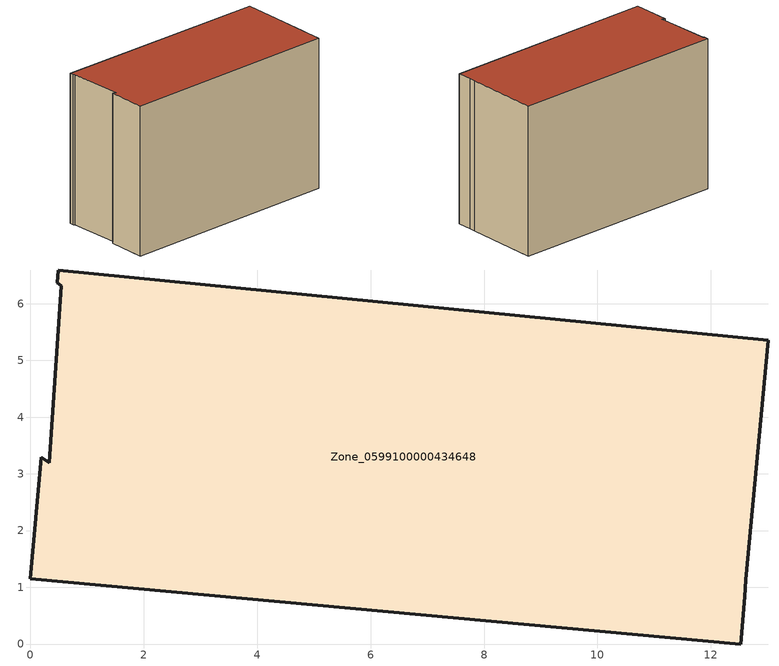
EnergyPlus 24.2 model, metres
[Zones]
Zone_0599100000434648
 floor ground (C_G): 0,1.16 0.19,3.29 0.34,3.2 0.54,6.32 0.47,6.37 0.49,6.6 13.01,5.36 12.62,1.14 12.6,0.83 12.53,0 z0
 wall outside (C_F): 12.62,1.14 13.01,5.36 0.49,6.6 0.47,6.37 0.54,6.32 0.34,3.2 0.19,3.29 0,1.16 12.53,0 12.6,0.83 12.62,1.14 z0:8.68
 roof outside (C_R): 0.19,3.29 0,1.16 12.53,0 12.6,0.83 12.62,1.14 13.01,5.36 0.49,6.6 0.47,6.37 0.54,6.32 0.34,3.2 z8.68
[BUILDING]
Pand.0599100000434648: North Axis=0; Terrain=City; Loads Convergence Tolerance Value=0.04; Temperature Convergence Tolerance Value=0.4; Solar Distribution=FullExterior; Maximum Number of Warmup Days=25; Minimum Number of Warmup Days=1
[Site:Location]
Rotterdam.The.Hague.AP_ZH_NLD Design_Conditions: Latitude=51.96; Longitude=4.45; Time Zone=1; Elevation=-4.5
[SITE:GROUNDTEMPERATURE:BUILDINGSURFACE]
18, 18, 18, 18, 18, 18, 18, 18, 18, 18, 18, 18
[MATERIAL] Thermal Absorptance=0.9; Solar Absorptance=0.7; Visible Absorptance=0.7
Name | Roughness | Thickness | Conductivity | Density | Specific Heat
G.TI.2006-2014 | MediumSmooth | 0.15 | 0.06 | 540 | 1210
F.TI.2006-2014 | Rough | 0.3 | 0.12 | 1920 | 840
R.TI.2006-2014 | MediumRough | 0.2 | 0.08 | 1500 | 1000
[CONSTRUCTION]
C_G: G.TI.2006-2014
C_F: F.TI.2006-2014
C_R: R.TI.2006-2014
[ZONE]
Zone_0599100000434648: Type=1; Multiplier=1; Ceiling Height=Autocalculate; Volume=Autocalculate; Floor Area=autocalculate; Part of Total Floor Area=Yes
[ZONEINFILTRATION:DESIGNFLOWRATE]
Infil_Zone_0599100000434648: Zone or ZoneList or Space or SpaceList=Zone_0599100000434648; Schedule=AlwaysOn; Design Flow Rate Calculation Method=Flow/Area; Flow Rate per Floor Area=0.0015; Constant Term Coefficient=1; Temperature Term Coefficient=0; Velocity Term Coefficient=0; Velocity Squared Term Coefficient=0
[HVACTEMPLATE:ZONE:IDEALLOADSAIRSYSTEM]
Zone_0599100000434648: Maximum Heating Supply Air Temperature=50; Minimum Cooling Supply Air Temperature=13; Maximum Heating Supply Air Humidity Ratio=0.0156; Minimum Cooling Supply Air Humidity Ratio=0.0077; Heating Limit=NoLimit; Cooling Limit=NoLimit; Dehumidification Control Type=ConstantSensibleHeatRatio; Cooling Sensible Heat Ratio=0.7; Dehumidification Setpoint=60; Humidification Control Type=None; Humidification Setpoint=30; Outdoor Air Method=None; Outdoor Air Flow Rate per Person=0.00944; Outdoor Air Flow Rate per Zone Floor Area=0; Outdoor Air Flow Rate per Zone=0; Demand Controlled Ventilation Type=None; Outdoor Air Economizer Type=NoEconomizer; Heat Recovery Type=None; Sensible Heat Recovery Effectiveness=0.7; Latent Heat Recovery Effectiveness=0.65
[ZONECONTROL:THERMOSTAT]
ThermostatControl_Zone_0599100000434648: Zone or ZoneList=Zone_0599100000434648; Control Type Schedule=DualSetpointControlType; Control 1=Thermostat_Zone_0599100000434648; Temperature Difference Between Cutout And Setpoint=0
[THERMOSTATSETPOINT:DUALSETPOINT]
Thermostat_Zone_0599100000434648: Heating Setpoint Temperature Schedule=HeatingSetpoint_Zone_0599100000434648; Cooling Setpoint Temperature Schedule=CoolingSetpoint_Zone_0599100000434648
[SCHEDULE:COMPACT]
HeatingSetpoint_Zone_0599100000434648: Through: 12/31, For: AllDays, Until: 24:00, 21
CoolingSetpoint_Zone_0599100000434648: Through: 12/31, For: AllDays, Until: 24:00, 24
DualSetpointControlType: Through: 12/31, For: AllDays, Until: 24:00, 4
AlwaysOn: Through: 12/31, For: AllDays, Until: 24:00, 1
